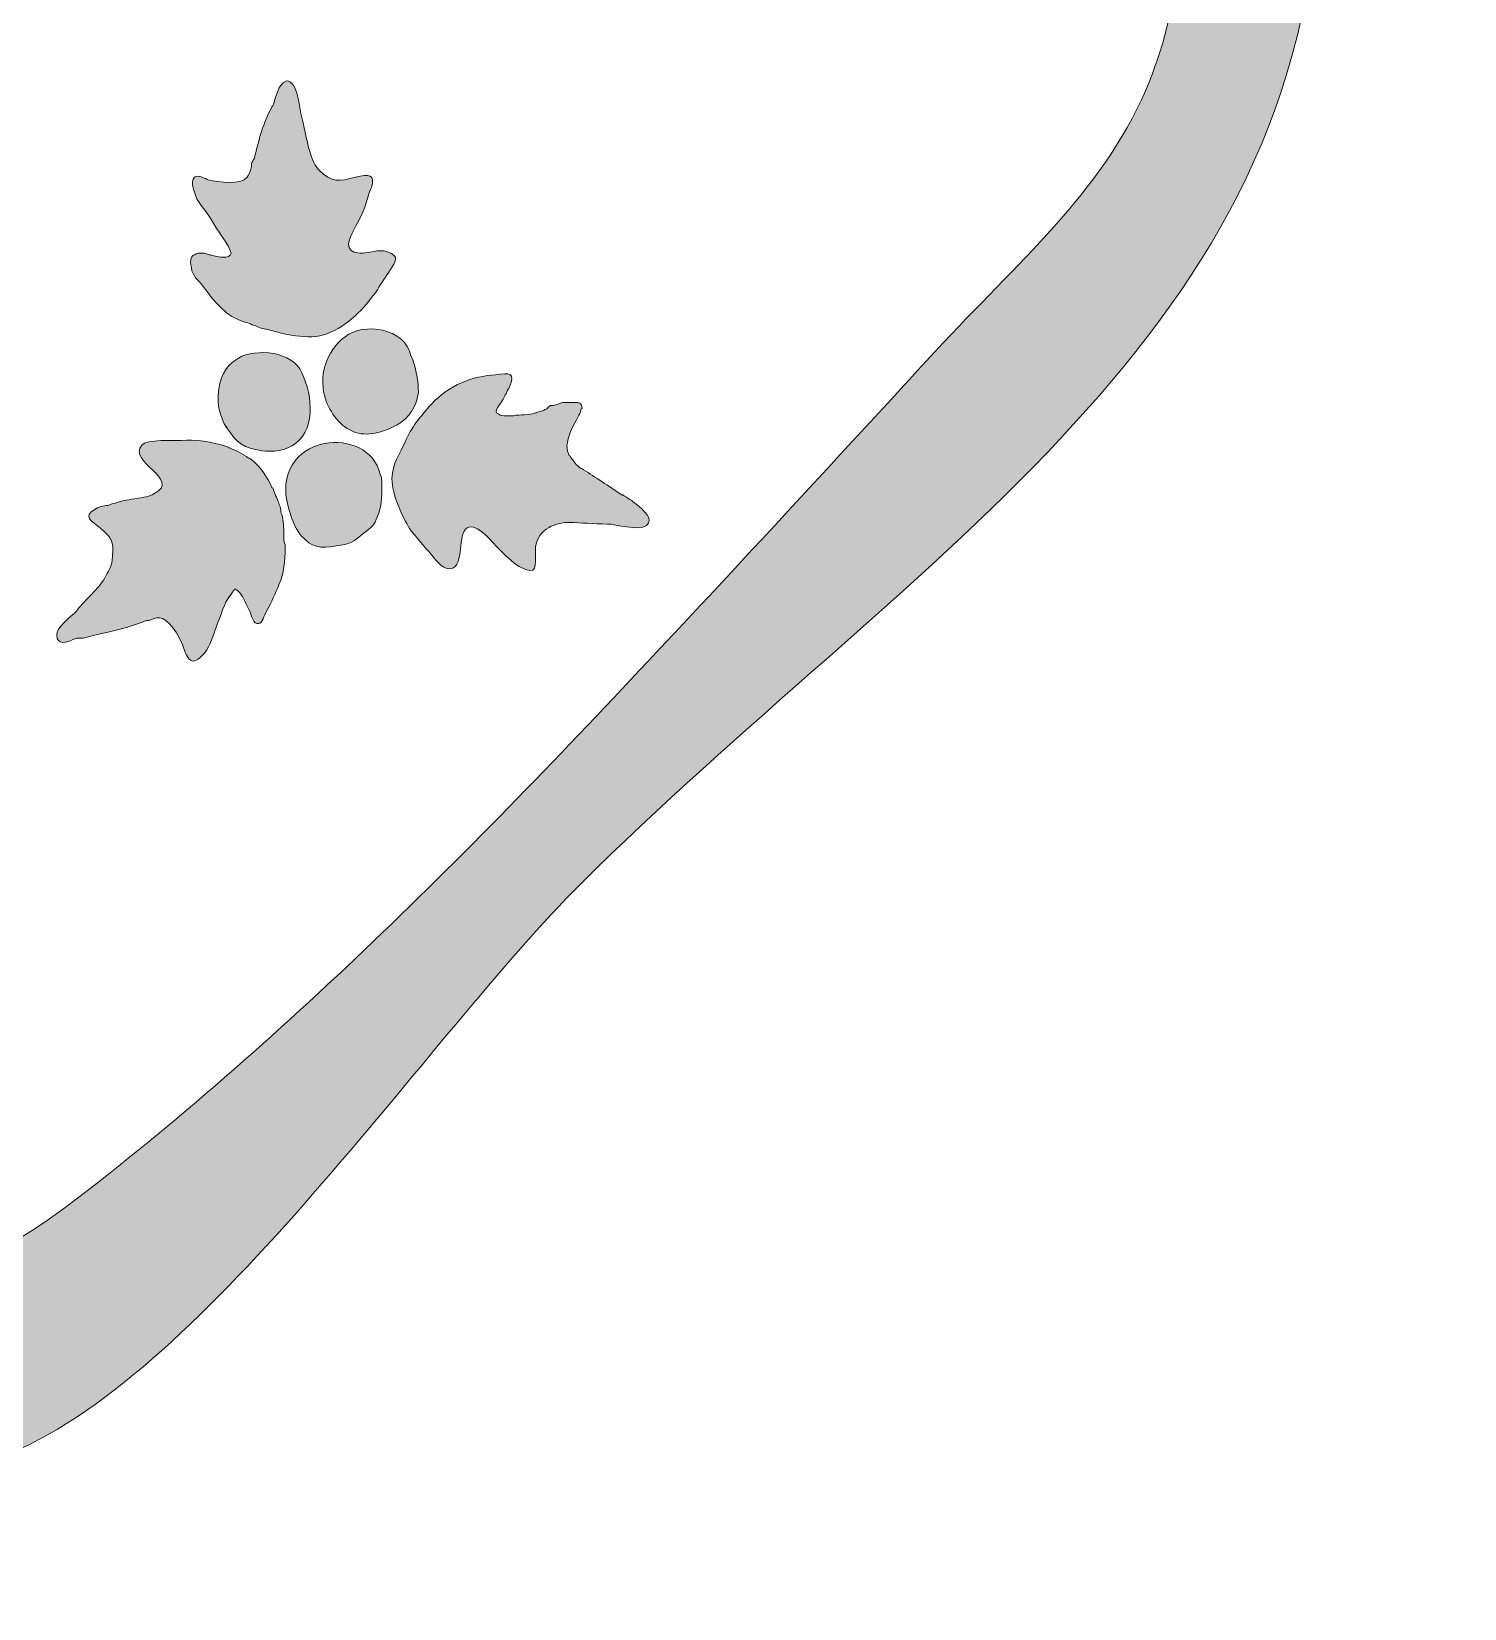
# Model space of a CAD drawing. Header units: inches. Extents: x 0.76 to 5.29, y 0.74 to 5.18.
# Drawn here: x 3.934 to 5.294, y 0.743 to 2.24 of the extents above; entities that cross this region are included whole.
import ezdxf

# ---------------------------------------------------------------- set-up
doc = ezdxf.new("R2010")
doc.units = ezdxf.units.IN
doc.header["$MEASUREMENT"] = 0
doc.layers.add('Calque 1', color=7, linetype='Continuous')

# ---------------------------------------------------------------- blocks, each defined once
blk = doc.blocks.new('block 3')
at = {"layer": 'Calque 1', "true_color": 0xe30613}
h = blk.add_hatch(color=12, dxfattribs=at)
h.dxf.hatch_style = 2
edge = h.paths.add_edge_path()
edge.add_spline(control_points=[(3.8917, 5.1375), (3.875, 5.1444), (3.8583, 5.15), (3.8417, 5.1528), (3.8097, 5.1583), (3.7736, 5.1528), (3.7417, 5.1542), (3.675, 5.1556), (3.6083, 5.1569), (3.5403, 5.1583), (3.4056, 5.1625), (3.2708, 5.1667), (3.1361, 5.1694), (2.8681, 5.1764), (2.6, 5.1764), (2.3333, 5.1528), (1.9167, 5.1139), (1.6542, 4.6792), (1.3583, 4.3833), (1.2361, 4.2611), (0.9583, 4.0778), (0.8889, 3.9139), (0.8333, 3.7847), (0.875, 3.5542), (0.875, 3.4111), (0.875, 3.0347), (0.7556, 2.4111), (0.9208, 2.0833), (1.025, 1.875), (1.3361, 1.6681), (1.5014, 1.5028), (1.6708, 1.3333), (1.8792, 1.0167), (2.0944, 0.9097), (2.4306, 0.7431), (3.1167, 0.8764), (3.5, 0.8764), (3.6222, 0.8764), (3.8028, 0.8431), (3.9139, 0.8903), (4.1028, 0.9694), (4.3111, 1.2875), (4.4556, 1.4306), (4.7556, 1.7306), (5.1361, 1.9444), (5.1542, 2.3681), (5.1736, 2.7931), (5.2944, 3.5764), (5.1083, 3.9458), (4.9903, 4.1806), (4.6403, 4.4139), (4.4556, 4.5986), (4.35, 4.7042), (4.2444, 4.8097), (4.1389, 4.9153), (4.0653, 4.9861), (3.9889, 5.0944), (3.8917, 5.1375)], knot_values=[0, 0, 0, 0, 1, 1, 1, 2, 2, 2, 3, 3, 3, 4, 4, 4, 5, 5, 5, 6, 6, 6, 7, 7, 7, 8, 8, 8, 9, 9, 9, 10, 10, 10, 11, 11, 11, 12, 12, 12, 13, 13, 13, 14, 14, 14, 15, 15, 15, 16, 16, 16, 17, 17, 17, 18, 18, 18, 19, 19, 19, 19], degree=3, periodic=1)
edge = h.paths.add_edge_path()
edge.add_spline(control_points=[(4.9958, 2.1931), (4.9556, 2.0931), (4.8764, 2.0264), (4.8, 1.9444), (4.7125, 1.85), (4.625, 1.7542), (4.5361, 1.6597), (4.3611, 1.4722), (4.1806, 1.2889), (3.9792, 1.1333), (3.6764, 0.8986), (3.2472, 1.0014), (2.8569, 1.0014), (2.3319, 1.0014), (2.2306, 0.9486), (1.8722, 1.3069), (1.6167, 1.5625), (1.0986, 1.9125), (0.9986, 2.2528), (0.9361, 2.4667), (0.9986, 2.7917), (0.9986, 3.0153), (0.9986, 3.2347), (0.9222, 3.6097), (0.9986, 3.8167), (1.1167, 4.1333), (1.6306, 4.4806), (1.8722, 4.7236), (2.2389, 5.0903), (2.3708, 5.0292), (2.9083, 5.0292), (3.3292, 5.0292), (3.7292, 5.1472), (4.0306, 4.8444), (4.3069, 4.5681), (4.9083, 4.1625), (5.0264, 3.7972), (5.1042, 3.5556), (5.0264, 3.1639), (5.0264, 2.9111), (5.0264, 2.7958), (5.0264, 2.6819), (5.0264, 2.5667), (5.0264, 2.4583), (5.0375, 2.3458), (5.0111, 2.2403), (5.0069, 2.2236), (5.0014, 2.2083), (4.9958, 2.1931)], knot_values=[0, 0, 0, 0, 1, 1, 1, 2, 2, 2, 3, 3, 3, 4, 4, 4, 5, 5, 5, 6, 6, 6, 7, 7, 7, 8, 8, 8, 9, 9, 9, 10, 10, 10, 11, 11, 11, 12, 12, 12, 13, 13, 13, 14, 14, 14, 15, 15, 15, 16, 16, 16, 16], degree=3, periodic=1)
at = {"layer": 'Calque 1', "lineweight": 0}
for points, knots in [([(3.8917, 5.1375), (3.875, 5.1444), (3.8583, 5.15), (3.8417, 5.1528), (3.8097, 5.1583), (3.7736, 5.1528), (3.7417, 5.1542), (3.675, 5.1556), (3.6083, 5.1569), (3.5403, 5.1583), (3.4056, 5.1625), (3.2708, 5.1667), (3.1361, 5.1694), (2.8681, 5.1764), (2.6, 5.1764), (2.3333, 5.1528), (1.9167, 5.1139), (1.6542, 4.6792), (1.3583, 4.3833), (1.2361, 4.2611), (0.9583, 4.0778), (0.8889, 3.9139), (0.8333, 3.7847), (0.875, 3.5542), (0.875, 3.4111), (0.875, 3.0347), (0.7556, 2.4111), (0.9208, 2.0833), (1.025, 1.875), (1.3361, 1.6681), (1.5014, 1.5028), (1.6708, 1.3333), (1.8792, 1.0167), (2.0944, 0.9097), (2.4306, 0.7431), (3.1167, 0.8764), (3.5, 0.8764), (3.6222, 0.8764), (3.8028, 0.8431), (3.9139, 0.8903), (4.1028, 0.9694), (4.3111, 1.2875), (4.4556, 1.4306), (4.7556, 1.7306), (5.1361, 1.9444), (5.1542, 2.3681), (5.1736, 2.7931), (5.2944, 3.5764), (5.1083, 3.9458), (4.9903, 4.1806), (4.6403, 4.4139), (4.4556, 4.5986), (4.35, 4.7042), (4.2444, 4.8097), (4.1389, 4.9153), (4.0653, 4.9861), (3.9889, 5.0944), (3.8917, 5.1375)], [0, 0, 0, 0, 1, 1, 1, 2, 2, 2, 3, 3, 3, 4, 4, 4, 5, 5, 5, 6, 6, 6, 7, 7, 7, 8, 8, 8, 9, 9, 9, 10, 10, 10, 11, 11, 11, 12, 12, 12, 13, 13, 13, 14, 14, 14, 15, 15, 15, 16, 16, 16, 17, 17, 17, 18, 18, 18, 19, 19, 19, 19]), ([(4.9958, 2.1931), (4.9556, 2.0931), (4.8764, 2.0264), (4.8, 1.9444), (4.7125, 1.85), (4.625, 1.7542), (4.5361, 1.6597), (4.3611, 1.4722), (4.1806, 1.2889), (3.9792, 1.1333), (3.6764, 0.8986), (3.2472, 1.0014), (2.8569, 1.0014), (2.3319, 1.0014), (2.2306, 0.9486), (1.8722, 1.3069), (1.6167, 1.5625), (1.0986, 1.9125), (0.9986, 2.2528), (0.9361, 2.4667), (0.9986, 2.7917), (0.9986, 3.0153), (0.9986, 3.2347), (0.9222, 3.6097), (0.9986, 3.8167), (1.1167, 4.1333), (1.6306, 4.4806), (1.8722, 4.7236), (2.2389, 5.0903), (2.3708, 5.0292), (2.9083, 5.0292), (3.3292, 5.0292), (3.7292, 5.1472), (4.0306, 4.8444), (4.3069, 4.5681), (4.9083, 4.1625), (5.0264, 3.7972), (5.1042, 3.5556), (5.0264, 3.1639), (5.0264, 2.9111), (5.0264, 2.7958), (5.0264, 2.6819), (5.0264, 2.5667), (5.0264, 2.4583), (5.0375, 2.3458), (5.0111, 2.2403), (5.0069, 2.2236), (5.0014, 2.2083), (4.9958, 2.1931)], [0, 0, 0, 0, 1, 1, 1, 2, 2, 2, 3, 3, 3, 4, 4, 4, 5, 5, 5, 6, 6, 6, 7, 7, 7, 8, 8, 8, 9, 9, 9, 10, 10, 10, 11, 11, 11, 12, 12, 12, 13, 13, 13, 14, 14, 14, 15, 15, 15, 16, 16, 16, 16])]:
    blk.add_open_spline(points, degree=3, knots=knots, dxfattribs=at)
blk = doc.blocks.new('block 8')
at = {"layer": 'Calque 1', "true_color": 0x008d36}
h = blk.add_hatch(color=116, dxfattribs=at)
h.dxf.hatch_style = 2
edge = h.paths.add_edge_path()
edge.add_spline(control_points=[(4.1028, 1.9903), (4.1056, 1.9861), (4.1097, 1.9819), (4.1125, 1.9792), (4.1167, 1.975), (4.1208, 1.9708), (4.1264, 1.9681), (4.1319, 1.9653), (4.1361, 1.9639), (4.1417, 1.9625), (4.1417, 1.9625), (4.1431, 1.9611), (4.1444, 1.9611), (4.1486, 1.9597), (4.1542, 1.9569), (4.1583, 1.9569), (4.1764, 1.9514), (4.2014, 1.9458), (4.2181, 1.9542), (4.2375, 1.9625), (4.2528, 1.9806), (4.2625, 1.9944), (4.2667, 2.0014), (4.2708, 2.0069), (4.275, 2.0139), (4.2792, 2.0208), (4.2847, 2.0264), (4.2722, 2.0306), (4.2639, 2.0333), (4.2542, 2.0292), (4.2458, 2.0292), (4.2292, 2.0306), (4.2361, 2.0431), (4.2403, 2.0514), (4.2444, 2.0597), (4.2486, 2.0667), (4.2514, 2.075), (4.2528, 2.0806), (4.2542, 2.0861), (4.2569, 2.0917), (4.2611, 2.1042), (4.2542, 2.1042), (4.2417, 2.1014), (4.2264, 2.0972), (4.2194, 2.0958), (4.2069, 2.1083), (4.1972, 2.1194), (4.1958, 2.1389), (4.1917, 2.1542), (4.1889, 2.1639), (4.1889, 2.175), (4.1847, 2.1847), (4.1806, 2.1944), (4.175, 2.1958), (4.1694, 2.1861), (4.1667, 2.1806), (4.1653, 2.175), (4.1639, 2.1708), (4.1639, 2.1708), (4.1639, 2.1694), (4.1625, 2.1681), (4.1542, 2.1528), (4.15, 2.1375), (4.1458, 2.1194), (4.1458, 2.1181), (4.1444, 2.1181), (4.1444, 2.1167), (4.1444, 2.1167), (4.1431, 2.1153), (4.1431, 2.1139), (4.1431, 2.1139), (4.1431, 2.1125), (4.1431, 2.1111), (4.1417, 2.1069), (4.1403, 2.1028), (4.1389, 2.1014), (4.1333, 2.0931), (4.1111, 2.0972), (4.1028, 2.0986), (4.0986, 2.1), (4.0917, 2.1042), (4.0889, 2.1014), (4.0847, 2.0972), (4.0889, 2.0875), (4.0903, 2.0833), (4.0931, 2.075), (4.1014, 2.0681), (4.1056, 2.0597), (4.1083, 2.0542), (4.1236, 2.0347), (4.1236, 2.0292), (4.1222, 2.0236), (4.1125, 2.025), (4.1042, 2.0278), (4.1042, 2.0278), (4.1028, 2.0278), (4.1028, 2.0278), (4.0986, 2.0292), (4.0931, 2.0306), (4.0889, 2.0278), (4.0847, 2.0264), (4.0847, 2.0194), (4.0861, 2.0153), (4.0861, 2.0111), (4.0889, 2.0083), (4.0903, 2.0056), (4.0944, 2.0014), (4.0986, 1.9958), (4.1028, 1.9903)], knot_values=[0, 0, 0, 0, 1, 1, 1, 2, 2, 2, 3, 3, 3, 4, 4, 4, 5, 5, 5, 6, 6, 6, 7, 7, 7, 8, 8, 8, 9, 9, 9, 10, 10, 10, 11, 11, 11, 12, 12, 12, 13, 13, 13, 14, 14, 14, 15, 15, 15, 16, 16, 16, 17, 17, 17, 18, 18, 18, 19, 19, 19, 20, 20, 20, 21, 21, 21, 22, 22, 22, 23, 23, 23, 24, 24, 24, 25, 25, 25, 26, 26, 26, 27, 27, 27, 28, 28, 28, 29, 29, 29, 30, 30, 30, 31, 31, 31, 32, 32, 32, 33, 33, 33, 34, 34, 34, 35, 35, 35, 36, 36, 36, 36], degree=3, periodic=1)
at = {"layer": 'Calque 1', "true_color": 0xd82116}
h = blk.add_hatch(color=22, dxfattribs=at)
h.dxf.hatch_style = 2
edge = h.paths.add_edge_path()
edge.add_spline(control_points=[(4.2944, 1.9319), (4.2889, 1.9583), (4.25, 1.9639), (4.2319, 1.95), (4.2139, 1.9361), (4.2056, 1.9125), (4.2139, 1.8889), (4.2194, 1.875), (4.2292, 1.8625), (4.2444, 1.8583), (4.2583, 1.8556), (4.2736, 1.8611), (4.2861, 1.8694), (4.2944, 1.875), (4.3028, 1.8903), (4.3014, 1.9014), (4.3014, 1.9069), (4.2986, 1.925), (4.2944, 1.9319), (4.2931, 1.9361), (4.2944, 1.9306), (4.2944, 1.9319)], knot_values=[0, 0, 0, 0, 1, 1, 1, 2, 2, 2, 3, 3, 3, 4, 4, 4, 5, 5, 5, 6, 6, 6, 7, 7, 7, 7], degree=3, periodic=1)
h = blk.add_hatch(color=22, dxfattribs=at)
h.dxf.hatch_style = 2
edge = h.paths.add_edge_path()
edge.add_spline(control_points=[(4.1194, 1.8639), (4.1292, 1.8486), (4.1361, 1.8444), (4.1528, 1.8417), (4.1625, 1.8403), (4.1764, 1.8417), (4.1847, 1.8486), (4.2056, 1.8639), (4.2, 1.9), (4.1889, 1.9194), (4.1778, 1.9375), (4.1417, 1.9389), (4.1278, 1.9278), (4.1083, 1.9153), (4.1069, 1.8819), (4.1194, 1.8639), (4.1208, 1.8625), (4.1181, 1.8667), (4.1194, 1.8639)], knot_values=[0, 0, 0, 0, 1, 1, 1, 2, 2, 2, 3, 3, 3, 4, 4, 4, 5, 5, 5, 6, 6, 6, 6], degree=3, periodic=1)
at = {"layer": 'Calque 1', "true_color": 0x008d36}
h = blk.add_hatch(color=116, dxfattribs=at)
h.dxf.hatch_style = 2
edge = h.paths.add_edge_path()
edge.add_spline(control_points=[(4.4125, 1.8778), (4.4056, 1.875), (4.3986, 1.8764), (4.3917, 1.875), (4.3903, 1.875), (4.3903, 1.875), (4.3889, 1.875), (4.3875, 1.875), (4.3875, 1.875), (4.3861, 1.875), (4.3861, 1.875), (4.3847, 1.875), (4.3847, 1.875), (4.3819, 1.875), (4.3792, 1.875), (4.3778, 1.8764), (4.3708, 1.8778), (4.3806, 1.8875), (4.3833, 1.8931), (4.3833, 1.8931), (4.3833, 1.8944), (4.3847, 1.8958), (4.3861, 1.8986), (4.3861, 1.9), (4.3875, 1.9014), (4.3944, 1.9167), (4.3875, 1.9153), (4.375, 1.9139), (4.3528, 1.9125), (4.3306, 1.9042), (4.3139, 1.8861), (4.3042, 1.875), (4.2944, 1.8639), (4.2889, 1.85), (4.2847, 1.8403), (4.2764, 1.8292), (4.2764, 1.8153), (4.2764, 1.8), (4.2861, 1.7792), (4.2931, 1.7681), (4.3, 1.7583), (4.3069, 1.7514), (4.3139, 1.7431), (4.3181, 1.7375), (4.3264, 1.7264), (4.3347, 1.7306), (4.3458, 1.7375), (4.3375, 1.7667), (4.35, 1.7694), (4.3597, 1.7708), (4.3722, 1.7542), (4.3778, 1.7486), (4.3833, 1.7431), (4.3903, 1.7361), (4.3972, 1.7319), (4.4153, 1.7222), (4.4125, 1.7319), (4.4125, 1.7472), (4.4125, 1.7653), (4.4292, 1.7736), (4.4444, 1.7736), (4.4556, 1.7736), (4.4681, 1.7722), (4.4806, 1.7722), (4.4889, 1.7722), (4.5097, 1.7653), (4.5181, 1.7708), (4.525, 1.7764), (4.5167, 1.7847), (4.5056, 1.7931), (4.5056, 1.7931), (4.5042, 1.7931), (4.5042, 1.7944), (4.5014, 1.7958), (4.5, 1.7972), (4.4972, 1.7986), (4.4972, 1.7986), (4.4958, 1.8), (4.4944, 1.8), (4.4819, 1.8083), (4.4694, 1.8167), (4.4583, 1.8236), (4.4583, 1.8236), (4.4569, 1.825), (4.4556, 1.825), (4.4514, 1.8278), (4.4486, 1.8319), (4.4458, 1.8361), (4.4458, 1.8375), (4.4444, 1.8375), (4.4444, 1.8375), (4.4431, 1.8417), (4.4417, 1.8444), (4.4431, 1.85), (4.4444, 1.8583), (4.4486, 1.8653), (4.4528, 1.8736), (4.4542, 1.8764), (4.4556, 1.8778), (4.4556, 1.8806), (4.4556, 1.8806), (4.4556, 1.8819), (4.4569, 1.8819), (4.4569, 1.8847), (4.4556, 1.8875), (4.4528, 1.8875), (4.4528, 1.8875), (4.4514, 1.8875), (4.45, 1.8875), (4.4486, 1.8875), (4.4458, 1.8875), (4.4431, 1.8875), (4.4417, 1.8875), (4.4417, 1.8875), (4.4403, 1.8875), (4.4361, 1.8875), (4.4319, 1.8847), (4.4278, 1.8847), (4.4264, 1.8847), (4.4264, 1.8847), (4.425, 1.8833), (4.4236, 1.8806), (4.4181, 1.8792), (4.4125, 1.8778), (4.4139, 1.8778), (4.4139, 1.8778), (4.4125, 1.8778)], knot_values=[0, 0, 0, 0, 1, 1, 1, 2, 2, 2, 3, 3, 3, 4, 4, 4, 5, 5, 5, 6, 6, 6, 7, 7, 7, 8, 8, 8, 9, 9, 9, 10, 10, 10, 11, 11, 11, 12, 12, 12, 13, 13, 13, 14, 14, 14, 15, 15, 15, 16, 16, 16, 17, 17, 17, 18, 18, 18, 19, 19, 19, 20, 20, 20, 21, 21, 21, 22, 22, 22, 23, 23, 23, 24, 24, 24, 25, 25, 25, 26, 26, 26, 27, 27, 27, 28, 28, 28, 29, 29, 29, 30, 30, 30, 31, 31, 31, 32, 32, 32, 33, 33, 33, 34, 34, 34, 35, 35, 35, 36, 36, 36, 37, 37, 37, 38, 38, 38, 39, 39, 39, 40, 40, 40, 41, 41, 41, 42, 42, 42, 42], degree=3, periodic=1)
h = blk.add_hatch(color=116, dxfattribs=at)
h.dxf.hatch_style = 2
edge = h.paths.add_edge_path()
edge.add_spline(control_points=[(4.1694, 1.7903), (4.1681, 1.7958), (4.1653, 1.8), (4.1639, 1.8042), (4.1639, 1.8056), (4.1639, 1.8056), (4.1625, 1.8069), (4.1583, 1.8167), (4.1514, 1.8264), (4.1431, 1.8333), (4.1431, 1.8333), (4.1417, 1.8347), (4.1403, 1.8347), (4.1347, 1.8389), (4.1292, 1.8417), (4.1222, 1.8444), (4.1208, 1.8444), (4.1208, 1.8458), (4.1194, 1.8458), (4.1056, 1.85), (4.0889, 1.8528), (4.0764, 1.8514), (4.0708, 1.8514), (4.0431, 1.8528), (4.0389, 1.8472), (4.025, 1.8306), (4.0764, 1.8153), (4.0514, 1.8014), (4.0444, 1.7972), (4.0375, 1.7972), (4.0292, 1.7958), (4.0222, 1.7944), (4.0153, 1.7931), (4.0083, 1.7903), (4.0042, 1.7889), (4, 1.7903), (3.9944, 1.7861), (3.9819, 1.7792), (3.9917, 1.775), (4, 1.7681), (4.0097, 1.7597), (4.0125, 1.7556), (4.0111, 1.7417), (4.0111, 1.7319), (4.0069, 1.7278), (4.0028, 1.7194), (3.9958, 1.7083), (3.9833, 1.6986), (3.9764, 1.6889), (3.9722, 1.6847), (3.9569, 1.6736), (3.9583, 1.6667), (3.9583, 1.6569), (3.9681, 1.6597), (3.9736, 1.6625), (3.9764, 1.6639), (3.9778, 1.6639), (3.9806, 1.6639), (3.9819, 1.6639), (3.9819, 1.6639), (3.9833, 1.6639), (4.0028, 1.6694), (4.0236, 1.6722), (4.0431, 1.6806), (4.0444, 1.6806), (4.0444, 1.6806), (4.0458, 1.6806), (4.0486, 1.6819), (4.0528, 1.6833), (4.0556, 1.6833), (4.0639, 1.6833), (4.075, 1.6653), (4.0778, 1.6569), (4.0819, 1.6444), (4.0861, 1.6347), (4.0986, 1.65), (4.1042, 1.6569), (4.1069, 1.6667), (4.1097, 1.675), (4.1139, 1.6847), (4.1167, 1.6972), (4.1236, 1.7056), (4.1278, 1.7111), (4.1264, 1.7125), (4.1319, 1.7069), (4.1347, 1.7042), (4.1389, 1.6944), (4.1417, 1.6889), (4.1431, 1.6861), (4.1444, 1.6764), (4.15, 1.6778), (4.1528, 1.6778), (4.1556, 1.6861), (4.1569, 1.6889), (4.1625, 1.6986), (4.1653, 1.7056), (4.1694, 1.7153), (4.1736, 1.725), (4.175, 1.7375), (4.175, 1.75), (4.175, 1.7514), (4.175, 1.7514), (4.175, 1.7528), (4.1736, 1.7556), (4.1736, 1.7583), (4.1736, 1.7625), (4.1736, 1.7639), (4.1736, 1.7639), (4.1736, 1.7653), (4.1736, 1.7708), (4.1736, 1.7778), (4.1708, 1.7833), (4.1708, 1.7875), (4.1708, 1.7875), (4.1694, 1.7903)], knot_values=[0, 0, 0, 0, 1, 1, 1, 2, 2, 2, 3, 3, 3, 4, 4, 4, 5, 5, 5, 6, 6, 6, 7, 7, 7, 8, 8, 8, 9, 9, 9, 10, 10, 10, 11, 11, 11, 12, 12, 12, 13, 13, 13, 14, 14, 14, 15, 15, 15, 16, 16, 16, 17, 17, 17, 18, 18, 18, 19, 19, 19, 20, 20, 20, 21, 21, 21, 22, 22, 22, 23, 23, 23, 24, 24, 24, 25, 25, 25, 26, 26, 26, 27, 27, 27, 28, 28, 28, 29, 29, 29, 30, 30, 30, 31, 31, 31, 32, 32, 32, 33, 33, 33, 34, 34, 34, 35, 35, 35, 36, 36, 36, 37, 37, 37, 38, 38, 38, 38], degree=3, periodic=1)
at = {"layer": 'Calque 1', "true_color": 0xd82116}
h = blk.add_hatch(color=22, dxfattribs=at)
h.dxf.hatch_style = 2
edge = h.paths.add_edge_path()
edge.add_spline(control_points=[(4.2667, 1.8083), (4.2667, 1.8097), (4.2667, 1.8097), (4.2667, 1.8111), (4.2667, 1.8139), (4.2667, 1.8167), (4.2653, 1.8194), (4.2597, 1.8431), (4.2347, 1.8528), (4.2125, 1.8486), (4.1847, 1.8431), (4.1694, 1.8194), (4.1778, 1.7889), (4.1806, 1.7792), (4.1833, 1.7694), (4.1903, 1.7611), (4.2, 1.75), (4.2083, 1.7486), (4.2236, 1.7514), (4.2361, 1.7528), (4.2403, 1.7556), (4.25, 1.7639), (4.2569, 1.7694), (4.2597, 1.7708), (4.2625, 1.7792), (4.2667, 1.7889), (4.2667, 1.7972), (4.2667, 1.8083)], knot_values=[0, 0, 0, 0, 1, 1, 1, 2, 2, 2, 3, 3, 3, 4, 4, 4, 5, 5, 5, 6, 6, 6, 7, 7, 7, 8, 8, 8, 9, 9, 9, 9], degree=3, periodic=1)
at = {"layer": 'Calque 1', "lineweight": 0}
for points, knots in [([(4.1028, 1.9903), (4.1056, 1.9861), (4.1097, 1.9819), (4.1125, 1.9792), (4.1167, 1.975), (4.1208, 1.9708), (4.1264, 1.9681), (4.1319, 1.9653), (4.1361, 1.9639), (4.1417, 1.9625), (4.1417, 1.9625), (4.1431, 1.9611), (4.1444, 1.9611), (4.1486, 1.9597), (4.1542, 1.9569), (4.1583, 1.9569), (4.1764, 1.9514), (4.2014, 1.9458), (4.2181, 1.9542), (4.2375, 1.9625), (4.2528, 1.9806), (4.2625, 1.9944), (4.2667, 2.0014), (4.2708, 2.0069), (4.275, 2.0139), (4.2792, 2.0208), (4.2847, 2.0264), (4.2722, 2.0306), (4.2639, 2.0333), (4.2542, 2.0292), (4.2458, 2.0292), (4.2292, 2.0306), (4.2361, 2.0431), (4.2403, 2.0514), (4.2444, 2.0597), (4.2486, 2.0667), (4.2514, 2.075), (4.2528, 2.0806), (4.2542, 2.0861), (4.2569, 2.0917), (4.2611, 2.1042), (4.2542, 2.1042), (4.2417, 2.1014), (4.2264, 2.0972), (4.2194, 2.0958), (4.2069, 2.1083), (4.1972, 2.1194), (4.1958, 2.1389), (4.1917, 2.1542), (4.1889, 2.1639), (4.1889, 2.175), (4.1847, 2.1847), (4.1806, 2.1944), (4.175, 2.1958), (4.1694, 2.1861), (4.1667, 2.1806), (4.1653, 2.175), (4.1639, 2.1708), (4.1639, 2.1708), (4.1639, 2.1694), (4.1625, 2.1681), (4.1542, 2.1528), (4.15, 2.1375), (4.1458, 2.1194), (4.1458, 2.1181), (4.1444, 2.1181), (4.1444, 2.1167), (4.1444, 2.1167), (4.1431, 2.1153), (4.1431, 2.1139), (4.1431, 2.1139), (4.1431, 2.1125), (4.1431, 2.1111), (4.1417, 2.1069), (4.1403, 2.1028), (4.1389, 2.1014), (4.1333, 2.0931), (4.1111, 2.0972), (4.1028, 2.0986), (4.0986, 2.1), (4.0917, 2.1042), (4.0889, 2.1014), (4.0847, 2.0972), (4.0889, 2.0875), (4.0903, 2.0833), (4.0931, 2.075), (4.1014, 2.0681), (4.1056, 2.0597), (4.1083, 2.0542), (4.1236, 2.0347), (4.1236, 2.0292), (4.1222, 2.0236), (4.1125, 2.025), (4.1042, 2.0278), (4.1042, 2.0278), (4.1028, 2.0278), (4.1028, 2.0278), (4.0986, 2.0292), (4.0931, 2.0306), (4.0889, 2.0278), (4.0847, 2.0264), (4.0847, 2.0194), (4.0861, 2.0153), (4.0861, 2.0111), (4.0889, 2.0083), (4.0903, 2.0056), (4.0944, 2.0014), (4.0986, 1.9958), (4.1028, 1.9903)], [0, 0, 0, 0, 1, 1, 1, 2, 2, 2, 3, 3, 3, 4, 4, 4, 5, 5, 5, 6, 6, 6, 7, 7, 7, 8, 8, 8, 9, 9, 9, 10, 10, 10, 11, 11, 11, 12, 12, 12, 13, 13, 13, 14, 14, 14, 15, 15, 15, 16, 16, 16, 17, 17, 17, 18, 18, 18, 19, 19, 19, 20, 20, 20, 21, 21, 21, 22, 22, 22, 23, 23, 23, 24, 24, 24, 25, 25, 25, 26, 26, 26, 27, 27, 27, 28, 28, 28, 29, 29, 29, 30, 30, 30, 31, 31, 31, 32, 32, 32, 33, 33, 33, 34, 34, 34, 35, 35, 35, 36, 36, 36, 36]), ([(4.2944, 1.9319), (4.2889, 1.9583), (4.25, 1.9639), (4.2319, 1.95), (4.2139, 1.9361), (4.2056, 1.9125), (4.2139, 1.8889), (4.2194, 1.875), (4.2292, 1.8625), (4.2444, 1.8583), (4.2583, 1.8556), (4.2736, 1.8611), (4.2861, 1.8694), (4.2944, 1.875), (4.3028, 1.8903), (4.3014, 1.9014), (4.3014, 1.9069), (4.2986, 1.925), (4.2944, 1.9319), (4.2931, 1.9361), (4.2944, 1.9306), (4.2944, 1.9319)], [0, 0, 0, 0, 1, 1, 1, 2, 2, 2, 3, 3, 3, 4, 4, 4, 5, 5, 5, 6, 6, 6, 7, 7, 7, 7]), ([(4.1194, 1.8639), (4.1292, 1.8486), (4.1361, 1.8444), (4.1528, 1.8417), (4.1625, 1.8403), (4.1764, 1.8417), (4.1847, 1.8486), (4.2056, 1.8639), (4.2, 1.9), (4.1889, 1.9194), (4.1778, 1.9375), (4.1417, 1.9389), (4.1278, 1.9278), (4.1083, 1.9153), (4.1069, 1.8819), (4.1194, 1.8639), (4.1208, 1.8625), (4.1181, 1.8667), (4.1194, 1.8639)], [0, 0, 0, 0, 1, 1, 1, 2, 2, 2, 3, 3, 3, 4, 4, 4, 5, 5, 5, 6, 6, 6, 6]), ([(4.4125, 1.8778), (4.4056, 1.875), (4.3986, 1.8764), (4.3917, 1.875), (4.3903, 1.875), (4.3903, 1.875), (4.3889, 1.875), (4.3875, 1.875), (4.3875, 1.875), (4.3861, 1.875), (4.3861, 1.875), (4.3847, 1.875), (4.3847, 1.875), (4.3819, 1.875), (4.3792, 1.875), (4.3778, 1.8764), (4.3708, 1.8778), (4.3806, 1.8875), (4.3833, 1.8931), (4.3833, 1.8931), (4.3833, 1.8944), (4.3847, 1.8958), (4.3861, 1.8986), (4.3861, 1.9), (4.3875, 1.9014), (4.3944, 1.9167), (4.3875, 1.9153), (4.375, 1.9139), (4.3528, 1.9125), (4.3306, 1.9042), (4.3139, 1.8861), (4.3042, 1.875), (4.2944, 1.8639), (4.2889, 1.85), (4.2847, 1.8403), (4.2764, 1.8292), (4.2764, 1.8153), (4.2764, 1.8), (4.2861, 1.7792), (4.2931, 1.7681), (4.3, 1.7583), (4.3069, 1.7514), (4.3139, 1.7431), (4.3181, 1.7375), (4.3264, 1.7264), (4.3347, 1.7306), (4.3458, 1.7375), (4.3375, 1.7667), (4.35, 1.7694), (4.3597, 1.7708), (4.3722, 1.7542), (4.3778, 1.7486), (4.3833, 1.7431), (4.3903, 1.7361), (4.3972, 1.7319), (4.4153, 1.7222), (4.4125, 1.7319), (4.4125, 1.7472), (4.4125, 1.7653), (4.4292, 1.7736), (4.4444, 1.7736), (4.4556, 1.7736), (4.4681, 1.7722), (4.4806, 1.7722), (4.4889, 1.7722), (4.5097, 1.7653), (4.5181, 1.7708), (4.525, 1.7764), (4.5167, 1.7847), (4.5056, 1.7931), (4.5056, 1.7931), (4.5042, 1.7931), (4.5042, 1.7944), (4.5014, 1.7958), (4.5, 1.7972), (4.4972, 1.7986), (4.4972, 1.7986), (4.4958, 1.8), (4.4944, 1.8), (4.4819, 1.8083), (4.4694, 1.8167), (4.4583, 1.8236), (4.4583, 1.8236), (4.4569, 1.825), (4.4556, 1.825), (4.4514, 1.8278), (4.4486, 1.8319), (4.4458, 1.8361), (4.4458, 1.8375), (4.4444, 1.8375), (4.4444, 1.8375), (4.4431, 1.8417), (4.4417, 1.8444), (4.4431, 1.85), (4.4444, 1.8583), (4.4486, 1.8653), (4.4528, 1.8736), (4.4542, 1.8764), (4.4556, 1.8778), (4.4556, 1.8806), (4.4556, 1.8806), (4.4556, 1.8819), (4.4569, 1.8819), (4.4569, 1.8847), (4.4556, 1.8875), (4.4528, 1.8875), (4.4528, 1.8875), (4.4514, 1.8875), (4.45, 1.8875), (4.4486, 1.8875), (4.4458, 1.8875), (4.4431, 1.8875), (4.4417, 1.8875), (4.4417, 1.8875), (4.4403, 1.8875), (4.4361, 1.8875), (4.4319, 1.8847), (4.4278, 1.8847), (4.4264, 1.8847), (4.4264, 1.8847), (4.425, 1.8833), (4.4236, 1.8806), (4.4181, 1.8792), (4.4125, 1.8778), (4.4139, 1.8778), (4.4139, 1.8778), (4.4125, 1.8778)], [0, 0, 0, 0, 1, 1, 1, 2, 2, 2, 3, 3, 3, 4, 4, 4, 5, 5, 5, 6, 6, 6, 7, 7, 7, 8, 8, 8, 9, 9, 9, 10, 10, 10, 11, 11, 11, 12, 12, 12, 13, 13, 13, 14, 14, 14, 15, 15, 15, 16, 16, 16, 17, 17, 17, 18, 18, 18, 19, 19, 19, 20, 20, 20, 21, 21, 21, 22, 22, 22, 23, 23, 23, 24, 24, 24, 25, 25, 25, 26, 26, 26, 27, 27, 27, 28, 28, 28, 29, 29, 29, 30, 30, 30, 31, 31, 31, 32, 32, 32, 33, 33, 33, 34, 34, 34, 35, 35, 35, 36, 36, 36, 37, 37, 37, 38, 38, 38, 39, 39, 39, 40, 40, 40, 41, 41, 41, 42, 42, 42, 42]), ([(4.1694, 1.7903), (4.1681, 1.7958), (4.1653, 1.8), (4.1639, 1.8042), (4.1639, 1.8056), (4.1639, 1.8056), (4.1625, 1.8069), (4.1583, 1.8167), (4.1514, 1.8264), (4.1431, 1.8333), (4.1431, 1.8333), (4.1417, 1.8347), (4.1403, 1.8347), (4.1347, 1.8389), (4.1292, 1.8417), (4.1222, 1.8444), (4.1208, 1.8444), (4.1208, 1.8458), (4.1194, 1.8458), (4.1056, 1.85), (4.0889, 1.8528), (4.0764, 1.8514), (4.0708, 1.8514), (4.0431, 1.8528), (4.0389, 1.8472), (4.025, 1.8306), (4.0764, 1.8153), (4.0514, 1.8014), (4.0444, 1.7972), (4.0375, 1.7972), (4.0292, 1.7958), (4.0222, 1.7944), (4.0153, 1.7931), (4.0083, 1.7903), (4.0042, 1.7889), (4, 1.7903), (3.9944, 1.7861), (3.9819, 1.7792), (3.9917, 1.775), (4, 1.7681), (4.0097, 1.7597), (4.0125, 1.7556), (4.0111, 1.7417), (4.0111, 1.7319), (4.0069, 1.7278), (4.0028, 1.7194), (3.9958, 1.7083), (3.9833, 1.6986), (3.9764, 1.6889), (3.9722, 1.6847), (3.9569, 1.6736), (3.9583, 1.6667), (3.9583, 1.6569), (3.9681, 1.6597), (3.9736, 1.6625), (3.9764, 1.6639), (3.9778, 1.6639), (3.9806, 1.6639), (3.9819, 1.6639), (3.9819, 1.6639), (3.9833, 1.6639), (4.0028, 1.6694), (4.0236, 1.6722), (4.0431, 1.6806), (4.0444, 1.6806), (4.0444, 1.6806), (4.0458, 1.6806), (4.0486, 1.6819), (4.0528, 1.6833), (4.0556, 1.6833), (4.0639, 1.6833), (4.075, 1.6653), (4.0778, 1.6569), (4.0819, 1.6444), (4.0861, 1.6347), (4.0986, 1.65), (4.1042, 1.6569), (4.1069, 1.6667), (4.1097, 1.675), (4.1139, 1.6847), (4.1167, 1.6972), (4.1236, 1.7056), (4.1278, 1.7111), (4.1264, 1.7125), (4.1319, 1.7069), (4.1347, 1.7042), (4.1389, 1.6944), (4.1417, 1.6889), (4.1431, 1.6861), (4.1444, 1.6764), (4.15, 1.6778), (4.1528, 1.6778), (4.1556, 1.6861), (4.1569, 1.6889), (4.1625, 1.6986), (4.1653, 1.7056), (4.1694, 1.7153), (4.1736, 1.725), (4.175, 1.7375), (4.175, 1.75), (4.175, 1.7514), (4.175, 1.7514), (4.175, 1.7528), (4.1736, 1.7556), (4.1736, 1.7583), (4.1736, 1.7625), (4.1736, 1.7639), (4.1736, 1.7639), (4.1736, 1.7653), (4.1736, 1.7708), (4.1736, 1.7778), (4.1708, 1.7833), (4.1708, 1.7875), (4.1708, 1.7875), (4.1694, 1.7903)], [0, 0, 0, 0, 1, 1, 1, 2, 2, 2, 3, 3, 3, 4, 4, 4, 5, 5, 5, 6, 6, 6, 7, 7, 7, 8, 8, 8, 9, 9, 9, 10, 10, 10, 11, 11, 11, 12, 12, 12, 13, 13, 13, 14, 14, 14, 15, 15, 15, 16, 16, 16, 17, 17, 17, 18, 18, 18, 19, 19, 19, 20, 20, 20, 21, 21, 21, 22, 22, 22, 23, 23, 23, 24, 24, 24, 25, 25, 25, 26, 26, 26, 27, 27, 27, 28, 28, 28, 29, 29, 29, 30, 30, 30, 31, 31, 31, 32, 32, 32, 33, 33, 33, 34, 34, 34, 35, 35, 35, 36, 36, 36, 37, 37, 37, 38, 38, 38, 38]), ([(4.2667, 1.8083), (4.2667, 1.8097), (4.2667, 1.8097), (4.2667, 1.8111), (4.2667, 1.8139), (4.2667, 1.8167), (4.2653, 1.8194), (4.2597, 1.8431), (4.2347, 1.8528), (4.2125, 1.8486), (4.1847, 1.8431), (4.1694, 1.8194), (4.1778, 1.7889), (4.1806, 1.7792), (4.1833, 1.7694), (4.1903, 1.7611), (4.2, 1.75), (4.2083, 1.7486), (4.2236, 1.7514), (4.2361, 1.7528), (4.2403, 1.7556), (4.25, 1.7639), (4.2569, 1.7694), (4.2597, 1.7708), (4.2625, 1.7792), (4.2667, 1.7889), (4.2667, 1.7972), (4.2667, 1.8083)], [0, 0, 0, 0, 1, 1, 1, 2, 2, 2, 3, 3, 3, 4, 4, 4, 5, 5, 5, 6, 6, 6, 7, 7, 7, 8, 8, 8, 9, 9, 9, 9])]:
    blk.add_open_spline(points, degree=3, knots=knots, dxfattribs=at)
blk = doc.blocks.new('block 2')
at = {"layer": 'Calque 1'}
for name in ['block 3', 'block 8']:
    blk.add_blockref(name, (0, 0), dxfattribs=at)

msp = doc.modelspace()

# ---------------------------------------------------------------- block references
at = {"layer": 'Calque 1'}
msp.add_blockref('block 2', (0, 0), dxfattribs=at)

doc.saveas('drawing.dxf')
